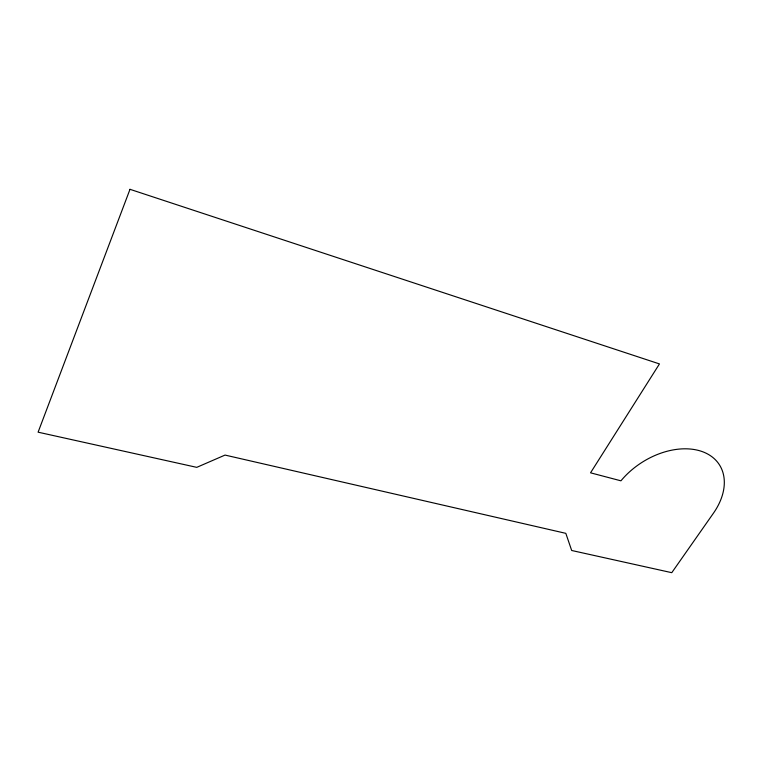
<?xml version="1.0" encoding="UTF-8"?>
<svg xmlns="http://www.w3.org/2000/svg" width="762" height="762" viewBox="0 0 762 762"><rect width="100%" height="100%" fill="white"/><g stroke="black" fill="none" stroke-linecap="round" stroke-linejoin="round"><path stroke-width="1.14" d="M129.997 189.319L38.1 432.178L196.758 467.354L225.038 455.076L565.823 533.343L571.681 550.488L671.77 572.681L713.423 513.226A64.275 43.825 -32.8 0 0 701.907 451.475A64.275 43.825 -32.8 0 0 620.944 480.822L590.54 472.821L659.463 363.922L129.997 189.319"/></g></svg>
